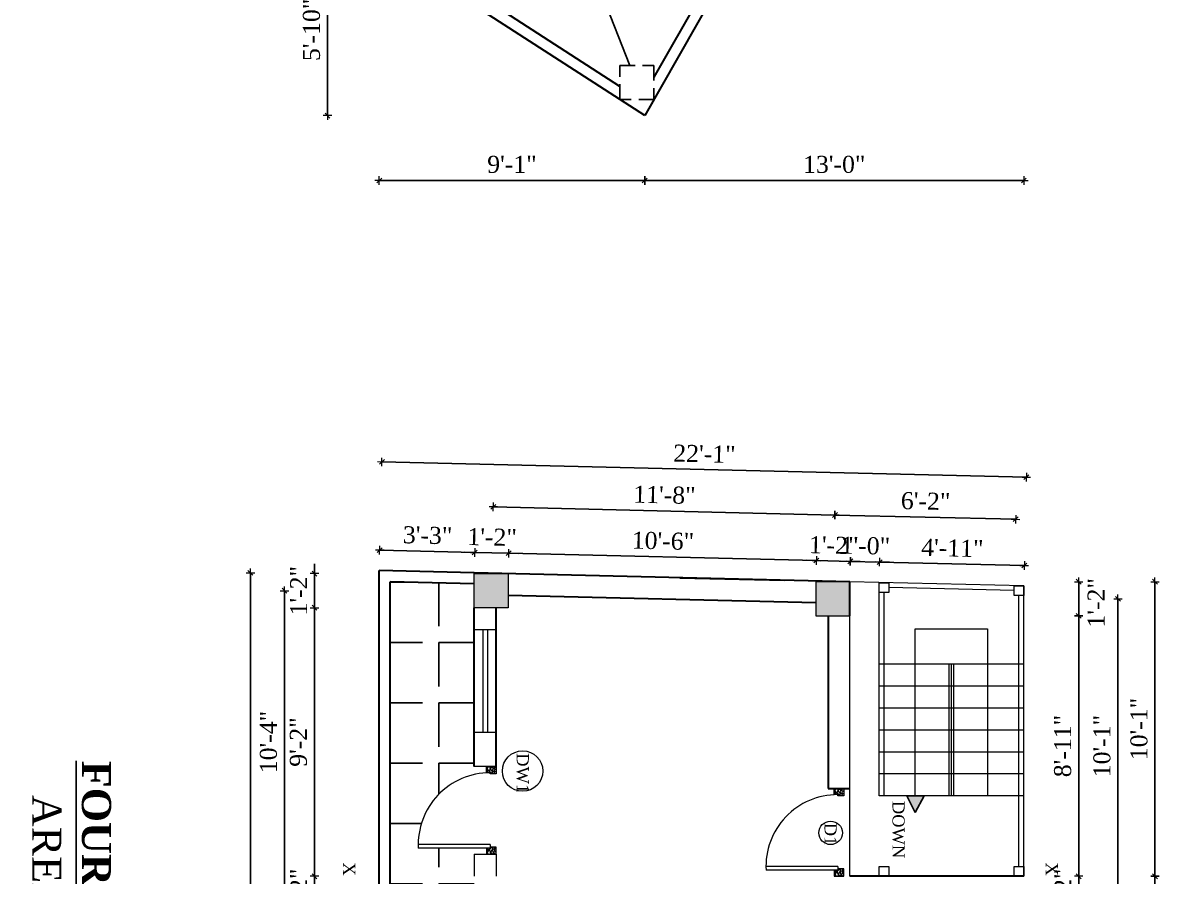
# Model space of a CAD drawing. Header units: inches. Extents: x 151827 to 346502, y -56182 to -23217.
# Drawn here: x 166375.6 to 166842.4, y -25258.2 to -24907.8 of the extents above; entities that cross this region are included whole.
import ezdxf

# ---------------------------------------------------------------- set-up
doc = ezdxf.new("R2010")
doc.units = ezdxf.units.IN
doc.header["$LTSCALE"] = 5
doc.header["$MEASUREMENT"] = 0
doc.linetypes.add('HIDDEN', pattern=[0.375, 0.25, -0.125])
for name, color, linetype, lineweight in [('A-WALL', 7, 'Continuous', 9), ('Dimension', 7, 'Continuous', 18), ('DOOR', 62, 'Continuous', 0), ('Dw', 2, 'Continuous', 18)]:
    doc.layers.add(name, color=color, linetype=linetype, lineweight=lineweight)
doc.layers.add('dim line', color=7, linetype='Continuous', lineweight=15, true_color=0xfab2b2)
doc.layers.add('TEXT', color=6, linetype='Continuous')
doc.layers.add('WALL', color=7, linetype='Continuous')
doc.styles.add('ordinary', font='times.ttf')
doc.dimstyles.new('Copy of 96', dxfattribs={"dimtxt": 7, "dimasz": 4, "dimexe": 0.5, "dimexo": 0.5, "dimgap": 3, "dimtad": 1, "dimdec": 1, "dimzin": 11, "dimdsep": 46, "dimlunit": 4, "dimtxsty": 'ordinary', "dimblk": 'OBLIQUE', "dimcen": 0.09, "dimse1": 1, "dimse2": 1, "dimclrt": 6, "dimazin": 0, "dimtfac": 1, "dimtdec": 1, "dimtix": 1, "dimtmove": 2, "dimatfit": 3, "dimldrblk": 'leader', "dimfxl": 0.5, "dimfxlon": 1, "dimtolj": 1, "dimtzin": 0, "dimarcsym": 0})

# ---------------------------------------------------------------- blocks, each defined once
blk = doc.blocks.new('oblique')
at = {"color": 0, "lineweight": -2}
blk.add_line((0.25, 0.25), (-0.25, -0.25), dxfattribs=at)
at = {"layer": 'dim line', "lineweight": 9}
for p, q in [((-0.4375, 0), (0.4375, 0)), ((0, 0.4375), (0, -0.4375))]:
    blk.add_line(p, q, dxfattribs=at)
blk = doc.blocks.new('*D2675')
at = {"layer": 'A-WALL', "color": 0, "lineweight": -2, "ltscale": 50, "transparency": 16777216}
for p, q in [((166561.25, -25125.26), (166557.25, -25125.17)), ((166561.25, -25125.26), (166575.25, -25125.6)), ((166575.25, -25125.6), (166579.25, -25125.69))]:
    blk.add_line(p, q, dxfattribs=at)
at = {"layer": 'Defpoints', "color": 0, "ltscale": 50, "transparency": 16777216}
for p in [(166575.25, -25125.6), (166561.05, -25133.63), (166575.05, -25133.96)]:
    blk.add_point(p, dxfattribs=at)
at = {"layer": 'A-WALL', "color": 0, "lineweight": -2, "ltscale": 50, "transparency": 16777216, "xscale": 4, "yscale": 4, "zscale": 4}
for p, rotation in [((166561.25, -25125.26), 358.6423816930647), ((166575.25, -25125.6), 178.6423816930647)]:
    blk.add_blockref('oblique', p, dxfattribs=dict(at, rotation=rotation))
at = {"layer": 'A-WALL', "color": 6, "ltscale": 50, "transparency": 16777216, "insert": (166568.4, -25118.93), "char_height": 7, "attachment_point": 5, "rotation": 358.6424, "style": 'ordinary'}
blk.add_mtext('\\A1;1\'-2"', dxfattribs=at)
blk = doc.blocks.new('_OBLIQUE')
at = {"color": 0, "linetype": 'ByBlock'}
blk.add_line((-0.5, -0.5), (0.5, 0.5), dxfattribs=at)
blk = doc.blocks.new('leader')
at = {"layer": 'Dimension'}
for p, q in [((0, -4.33), (0, 4.33)), ((-4.42, 0), (4.42, 0))]:
    blk.add_line(p, q, dxfattribs=at)
blk = doc.blocks.new('*D2676')
at = {"layer": 'A-WALL', "color": 0, "lineweight": -2, "ltscale": 5, "transparency": 16777216}
blk.add_line((166575.25, -25125.6), (166701.54, -25128.59), dxfattribs=at)
at = {"layer": 'Defpoints', "color": 0, "ltscale": 5, "transparency": 16777216}
for p in [(166701.54, -25128.59), (166575.05, -25133.96), (166701.33, -25137.29)]:
    blk.add_point(p, dxfattribs=at)
at = {"layer": 'A-WALL', "color": 0, "lineweight": -2, "ltscale": 5, "transparency": 16777216, "xscale": 4, "yscale": 4, "zscale": 4}
for p, rotation in [((166575.25, -25125.6), 178.6423816933723), ((166701.54, -25128.59), 358.6423816933723)]:
    blk.add_blockref('oblique', p, dxfattribs=dict(at, rotation=rotation))
at = {"layer": 'A-WALL', "color": 6, "ltscale": 5, "transparency": 16777216, "insert": (166638.55, -25120.53), "char_height": 7, "attachment_point": 5, "rotation": 358.6424, "style": 'ordinary'}
blk.add_mtext('\\A1;10\'-6"', dxfattribs=at)
blk = doc.blocks.new('*D2677')
at = {"layer": 'A-WALL', "color": 0, "lineweight": -2, "ltscale": 5, "transparency": 16777216}
for p, q in [((166701.54, -25128.59), (166697.54, -25128.49)), ((166701.54, -25128.59), (166715.53, -25128.92)), ((166715.53, -25128.92), (166719.53, -25129.01))]:
    blk.add_line(p, q, dxfattribs=at)
at = {"layer": 'Defpoints', "color": 0, "ltscale": 5, "transparency": 16777216}
for p in [(166715.53, -25128.92), (166701.33, -25137.29), (166715.33, -25137.29)]:
    blk.add_point(p, dxfattribs=at)
at = {"layer": 'A-WALL', "color": 0, "lineweight": -2, "ltscale": 5, "transparency": 16777216, "xscale": 4, "yscale": 4, "zscale": 4}
for p, rotation in [((166701.54, -25128.59), 358.6423816933723), ((166715.53, -25128.92), 178.6423816933723)]:
    blk.add_blockref('oblique', p, dxfattribs=dict(at, rotation=rotation))
at = {"layer": 'A-WALL', "color": 6, "ltscale": 5, "transparency": 16777216, "insert": (166708.69, -25122.26), "char_height": 7, "attachment_point": 5, "rotation": 358.6424, "style": 'ordinary'}
blk.add_mtext('\\A1;1\'-2"', dxfattribs=at)
blk = doc.blocks.new('*D2552')
at = {"layer": 'A-WALL', "color": 0, "lineweight": -2, "ltscale": 5, "transparency": 16777216}
blk.add_line((166568.87, -25106.56), (166709.15, -25109.89), dxfattribs=at)
at = {"layer": 'Defpoints', "color": 0, "ltscale": 5, "transparency": 16777216}
for p in [(166709.15, -25109.89), (166568.05, -25140.96), (166708.33, -25144.29)]:
    blk.add_point(p, dxfattribs=at)
at = {"layer": 'A-WALL', "color": 0, "lineweight": -2, "ltscale": 5, "transparency": 16777216, "xscale": 4, "yscale": 4, "zscale": 4}
for p, rotation in [((166568.87, -25106.56), 178.6423816929977), ((166709.15, -25109.89), 358.6423816929977)]:
    blk.add_blockref('oblique', p, dxfattribs=dict(at, rotation=rotation))
at = {"layer": 'A-WALL', "color": 6, "ltscale": 5, "transparency": 16777216, "insert": (166639.16, -25101.66), "char_height": 7, "attachment_point": 5, "rotation": 358.6424, "style": 'ordinary'}
blk.add_mtext('\\A1;11\'-8"', dxfattribs=at)
blk = doc.blocks.new('*D2553')
at = {"layer": 'A-WALL', "color": 0, "lineweight": -2, "ltscale": 5, "transparency": 16777216}
for p, q in [((166715.53, -25128.92), (166711.53, -25128.82)), ((166715.53, -25128.92), (166727.53, -25129.2)), ((166727.53, -25129.2), (166731.53, -25129.3))]:
    blk.add_line(p, q, dxfattribs=at)
at = {"layer": 'Defpoints', "color": 0, "ltscale": 5, "transparency": 16777216}
for p in [(166727.53, -25129.2), (166715.33, -25137.29), (166727.33, -25137.57)]:
    blk.add_point(p, dxfattribs=at)
at = {"layer": 'A-WALL', "color": 0, "lineweight": -2, "ltscale": 5, "transparency": 16777216, "xscale": 4, "yscale": 4, "zscale": 4}
for p, rotation in [((166715.53, -25128.92), 358.6423816933723), ((166727.53, -25129.2), 178.6423816933723)]:
    blk.add_blockref('oblique', p, dxfattribs=dict(at, rotation=rotation))
at = {"layer": 'A-WALL', "color": 6, "ltscale": 5, "transparency": 16777216, "insert": (166721.69, -25122.5), "char_height": 7, "attachment_point": 5, "rotation": 358.6424, "style": 'ordinary'}
blk.add_mtext('\\A1;1\'-0"', dxfattribs=at)
blk = doc.blocks.new('*D2678')
at = {"layer": 'A-WALL', "color": 0, "lineweight": -2, "ltscale": 5, "transparency": 16777216}
blk.add_line((166561.25, -25125.26), (166522.25, -25124.34), dxfattribs=at)
at = {"layer": 'Defpoints', "color": 0, "ltscale": 5, "transparency": 16777216}
for p in [(166522.25, -25124.34), (166522.05, -25132.71), (166561.05, -25133.63)]:
    blk.add_point(p, dxfattribs=at)
at = {"layer": 'A-WALL', "color": 0, "lineweight": -2, "ltscale": 5, "transparency": 16777216, "xscale": 4, "yscale": 4, "zscale": 4}
for p, rotation in [((166522.25, -25124.34), 178.6423816933723), ((166561.25, -25125.26), 358.6423816933723)]:
    blk.add_blockref('oblique', p, dxfattribs=dict(at, rotation=rotation))
at = {"layer": 'A-WALL', "color": 6, "ltscale": 5, "transparency": 16777216, "insert": (166541.9, -25118.24), "char_height": 7, "attachment_point": 5, "rotation": 358.6424, "style": 'ordinary'}
blk.add_mtext('\\A1;3\'-3"', dxfattribs=at)
blk = doc.blocks.new('*D2554')
at = {"layer": 'A-WALL', "color": 0, "lineweight": -2, "ltscale": 5, "transparency": 16777216}
blk.add_line((166709.15, -25109.89), (166783.35, -25111.64), dxfattribs=at)
at = {"layer": 'Defpoints', "color": 0, "ltscale": 5, "transparency": 16777216}
for p in [(166783.35, -25111.64), (166708.33, -25144.29), (166779.72, -25265.17)]:
    blk.add_point(p, dxfattribs=at)
at = {"layer": 'A-WALL', "color": 0, "lineweight": -2, "ltscale": 5, "transparency": 16777216, "xscale": 4, "yscale": 4, "zscale": 4}
for p, rotation in [((166709.15, -25109.89), 178.6423816933723), ((166783.35, -25111.64), 358.6423816933723)]:
    blk.add_blockref('oblique', p, dxfattribs=dict(at, rotation=rotation))
at = {"layer": 'A-WALL', "color": 6, "ltscale": 5, "transparency": 16777216, "insert": (166746.41, -25104.21), "char_height": 7, "attachment_point": 5, "rotation": 358.6424, "style": 'ordinary'}
blk.add_mtext('\\A1;6\'-2"', dxfattribs=at)
blk = doc.blocks.new('*D2555')
at = {"layer": 'A-WALL', "color": 0, "lineweight": -2, "ltscale": 5, "transparency": 16777216}
blk.add_line((166523.11, -25088.11), (166787.77, -25094.38), dxfattribs=at)
at = {"layer": 'Defpoints', "color": 0, "ltscale": 5, "transparency": 16777216}
for p in [(166787.77, -25094.38), (166522.05, -25132.71), (166786.72, -25138.98)]:
    blk.add_point(p, dxfattribs=at)
at = {"layer": 'A-WALL', "color": 0, "lineweight": -2, "ltscale": 5, "transparency": 16777216, "xscale": 4, "yscale": 4, "zscale": 4}
for p, rotation in [((166523.11, -25088.11), 178.6423816933723), ((166787.77, -25094.38), 358.6423816933723)]:
    blk.add_blockref('oblique', p, dxfattribs=dict(at, rotation=rotation))
at = {"layer": 'A-WALL', "color": 6, "ltscale": 5, "transparency": 16777216, "insert": (166655.59, -25084.75), "char_height": 7, "attachment_point": 5, "rotation": 358.6424, "style": 'ordinary'}
blk.add_mtext('\\A1;22\'-1"', dxfattribs=at)
blk = doc.blocks.new('A$C27B36B59')
at = {"layer": 'DOOR'}
for p, q in [((0, 4), (0, 0)), ((2.5, 4), (0, 4)), ((0, 0), (3, 0)), ((2.5, 2.5), (2.5, 4)), ((3, 2.5), (2.5, 2.5)), ((3, 0), (3, 2.5))]:
    blk.add_line(p, q, dxfattribs=at)
for centre, radius, start, end in [((-1.4, -0.54), 4.75, 22.1411, 72.838), ((1.34, 2.09), 1.64, 45.138, 144.8948), ((2.21, 0.3), 2.49, 83.3149, 152.658), ((0.13, 0.37), 2.05, 349.4875, 93.6805), ((1.96, -0.47), 2.01, 58.7447, 166.495), ((-0.06, 0.32), 1.13, 343.542, 86.947), ((2.08, -0.4), 1.17, 38.2816, 160.1519)]:
    blk.add_arc(centre, radius, start, end, dxfattribs=at)
blk = doc.blocks.new('D2')
at = {"layer": 'DOOR'}
for p, q in [((74473.95, 24047.59), (74473.95, 24018.09)), ((74473.95, 24047.59), (74475.45, 24047.59)), ((74475.45, 24047.59), (74475.45, 24018.13))]:
    blk.add_line(p, q, dxfattribs=at)
blk.add_arc((74473.95, 24047.59), 29.5, 180, 272.9146, dxfattribs=at)
at = {"layer": 'DOOR', "xscale": -1, "rotation": 180}
blk.add_blockref('A$C27B36B59', (74441.95, 24050.09), dxfattribs=at)
at = {"layer": 'DOOR', "rotation": 180}
blk.add_blockref('A$C27B36B59', (74477.95, 24050.09), dxfattribs=at)
blk = doc.blocks.new('*D2680')
at = {"layer": 'A-WALL', "color": 0, "lineweight": -2, "ltscale": 5, "transparency": 16777216}
blk.add_line((166727.53, -25129.2), (166786.91, -25130.61), dxfattribs=at)
at = {"layer": 'Defpoints', "color": 0, "ltscale": 5, "transparency": 16777216}
for p in [(166786.91, -25130.61), (166727.33, -25137.57, -72.71), (166786.72, -25138.98, -72.71)]:
    blk.add_point(p, dxfattribs=at)
at = {"layer": 'A-WALL', "color": 0, "lineweight": -2, "ltscale": 5, "transparency": 16777216, "xscale": 4, "yscale": 4, "zscale": 4}
for p, rotation in [((166727.53, -25129.2), 178.6423816933723), ((166786.91, -25130.61), 358.6423816933723)]:
    blk.add_blockref('oblique', p, dxfattribs=dict(at, rotation=rotation))
at = {"layer": 'A-WALL', "color": 6, "ltscale": 5, "transparency": 16777216, "insert": (166757.38, -25123.41), "char_height": 7, "attachment_point": 5, "rotation": 358.6424, "style": 'ordinary'}
blk.add_mtext('\\A1;4\'-11"', dxfattribs=at)
blk = doc.blocks.new('*D2556')
at = {"layer": 'A-WALL', "color": 0, "lineweight": -2, "ltscale": 50, "transparency": 16777216}
for p, q in [((166495.44, -25133.96), (166495.44, -25129.96)), ((166495.44, -25133.96), (166495.44, -25147.96)), ((166495.44, -25147.96), (166495.44, -25151.96))]:
    blk.add_line(p, q, dxfattribs=at)
at = {"layer": 'Defpoints', "color": 0, "ltscale": 50, "transparency": 16777216}
for p in [(166561.05, -25133.96), (166495.44, -25147.96), (166561.05, -25147.96)]:
    blk.add_point(p, dxfattribs=at)
at = {"layer": 'A-WALL', "color": 0, "lineweight": -2, "ltscale": 50, "transparency": 16777216, "xscale": 4, "yscale": 4, "zscale": 4}
for p, rotation in [((166495.44, -25133.96), 270), ((166495.44, -25147.96), 90)]:
    blk.add_blockref('oblique', p, dxfattribs=dict(at, rotation=rotation))
at = {"layer": 'A-WALL', "color": 6, "ltscale": 50, "transparency": 16777216, "insert": (166488.94, -25140.96), "char_height": 7, "attachment_point": 5, "rotation": 90, "style": 'ordinary'}
blk.add_mtext('\\A1;1\'-2"', dxfattribs=at)
blk = doc.blocks.new('*D2557')
at = {"layer": 'A-WALL', "color": 0, "lineweight": -2, "ltscale": 5, "transparency": 16777216}
blk.add_line((166495.44, -25147.96), (166495.44, -25258.17), dxfattribs=at)
at = {"layer": 'Defpoints', "color": 0, "ltscale": 5, "transparency": 16777216}
for p in [(166561.05, -25147.96), (166495.44, -25258.17), (166561.05, -25258.17)]:
    blk.add_point(p, dxfattribs=at)
at = {"layer": 'A-WALL', "color": 0, "lineweight": -2, "ltscale": 5, "transparency": 16777216, "xscale": 4, "yscale": 4, "zscale": 4}
for p, rotation in [((166495.44, -25147.96), 90), ((166495.44, -25258.17), 270)]:
    blk.add_blockref('oblique', p, dxfattribs=dict(at, rotation=rotation))
at = {"layer": 'A-WALL', "color": 6, "ltscale": 5, "transparency": 16777216, "insert": (166488.87, -25203.07), "char_height": 7, "attachment_point": 5, "rotation": 90, "style": 'ordinary'}
blk.add_mtext('\\A1;9\'-2"', dxfattribs=at)
blk = doc.blocks.new('*D2558')
at = {"layer": 'A-WALL', "color": 0, "lineweight": -2, "ltscale": 5, "transparency": 16777216}
for p, q in [((166495.44, -25258.17), (166495.44, -25254.17)), ((166495.44, -25258.17), (166495.44, -25272.17)), ((166495.44, -25272.17), (166495.44, -25276.17))]:
    blk.add_line(p, q, dxfattribs=at)
at = {"layer": 'Defpoints', "color": 0, "ltscale": 5, "transparency": 16777216}
for p in [(166561.05, -25258.17), (166495.44, -25272.17), (166561.05, -25272.17)]:
    blk.add_point(p, dxfattribs=at)
at = {"layer": 'A-WALL', "color": 0, "lineweight": -2, "ltscale": 5, "transparency": 16777216, "xscale": 4, "yscale": 4, "zscale": 4}
for p, rotation in [((166495.44, -25258.17), 270), ((166495.44, -25272.17), 90)]:
    blk.add_blockref('oblique', p, dxfattribs=dict(at, rotation=rotation))
at = {"layer": 'A-WALL', "color": 6, "ltscale": 5, "transparency": 16777216, "insert": (166488.94, -25265.17), "char_height": 7, "attachment_point": 5, "rotation": 90, "style": 'ordinary'}
blk.add_mtext('\\A1;1\'-2"', dxfattribs=at)
blk = doc.blocks.new('*D2566')
at = {"layer": 'A-WALL', "color": 0, "lineweight": -2, "ltscale": 5, "transparency": 16777216}
blk.add_line((166483.13, -25140.96), (166483.13, -25265.17), dxfattribs=at)
at = {"layer": 'Defpoints', "color": 0, "ltscale": 5, "transparency": 16777216}
for p in [(166568.05, -25140.96), (166483.13, -25265.17), (166568.05, -25265.17)]:
    blk.add_point(p, dxfattribs=at)
at = {"layer": 'A-WALL', "color": 0, "lineweight": -2, "ltscale": 5, "transparency": 16777216, "xscale": 4, "yscale": 4, "zscale": 4}
for p, rotation in [((166483.13, -25140.96), 90), ((166483.13, -25265.17), 270)]:
    blk.add_blockref('oblique', p, dxfattribs=dict(at, rotation=rotation))
at = {"layer": 'A-WALL', "color": 6, "ltscale": 5, "transparency": 16777216, "insert": (166476.57, -25203.07), "char_height": 7, "attachment_point": 5, "rotation": 90, "style": 'ordinary'}
blk.add_mtext('\\A1;10\'-4"', dxfattribs=at)
blk = doc.blocks.new('*D2570')
at = {"layer": 'A-WALL', "color": 0, "lineweight": -2, "ltscale": 5, "transparency": 16777216}
blk.add_line((166469.14, -25500.43), (166469.14, -25133.63), dxfattribs=at)
at = {"layer": 'Defpoints', "color": 0, "ltscale": 5, "transparency": 16777216}
for p in [(166469.14, -25133.63), (166561.05, -25133.63), (166561.05, -25500.43)]:
    blk.add_point(p, dxfattribs=at)
at = {"layer": 'A-WALL', "color": 0, "lineweight": -2, "ltscale": 5, "transparency": 16777216, "xscale": 4, "yscale": 4, "zscale": 4}
for p, rotation in [((166469.14, -25133.63), 90), ((166469.14, -25500.43), 270)]:
    blk.add_blockref('oblique', p, dxfattribs=dict(at, rotation=rotation))
at = {"layer": 'A-WALL', "color": 6, "ltscale": 5, "transparency": 16777216, "insert": (166462.57, -25317.03), "char_height": 7, "attachment_point": 5, "rotation": 90, "style": 'ordinary'}
blk.add_mtext('\\A1;30\'-7"', dxfattribs=at)
blk = doc.blocks.new('*D2682')
at = {"layer": 'A-WALL', "color": 0, "lineweight": -2, "ltscale": 5, "transparency": 16777216}
blk.add_line((166500.8, -24875.53), (166500.8, -24945.97), dxfattribs=at)
at = {"layer": 'Defpoints', "color": 0, "ltscale": 5, "transparency": 16777216}
for p in [(166522.05, -24875.53, -72.71), (166500.8, -24945.97), (166631.06, -24945.97, -72.71)]:
    blk.add_point(p, dxfattribs=at)
at = {"layer": 'A-WALL', "color": 0, "lineweight": -2, "ltscale": 5, "transparency": 16777216, "xscale": 4, "yscale": 4, "zscale": 4}
for p, rotation in [((166500.8, -24875.53), 90), ((166500.8, -24945.97), 270)]:
    blk.add_blockref('oblique', p, dxfattribs=dict(at, rotation=rotation))
at = {"layer": 'A-WALL', "color": 6, "ltscale": 5, "transparency": 16777216, "insert": (166494.24, -24910.75), "char_height": 7, "attachment_point": 5, "rotation": 90, "style": 'ordinary'}
blk.add_mtext('\\A1;5\'-10"', dxfattribs=at)
blk = doc.blocks.new('*D2574')
at = {"layer": 'A-WALL', "color": 0, "lineweight": -2, "ltscale": 50, "transparency": 16777216}
blk.add_line((166809.27, -25137.29), (166809.27, -25151.29), dxfattribs=at)
at = {"layer": 'Defpoints', "color": 0, "ltscale": 50, "transparency": 16777216}
for p in [(166715.33, -25137.29), (166715.33, -25151.29), (166809.27, -25151.29)]:
    blk.add_point(p, dxfattribs=at)
at = {"layer": 'A-WALL', "color": 0, "lineweight": -2, "ltscale": 50, "transparency": 16777216, "xscale": 4, "yscale": 4, "zscale": 4}
for p, rotation in [((166809.27, -25137.29), 90), ((166809.27, -25151.29), 270)]:
    blk.add_blockref('oblique', p, dxfattribs=dict(at, rotation=rotation))
at = {"layer": 'A-WALL', "color": 6, "ltscale": 50, "transparency": 16777216, "insert": (166816.41, -25145.93), "char_height": 7, "attachment_point": 5, "rotation": 90, "style": 'ordinary'}
blk.add_mtext('\\A1;1\'-2"', dxfattribs=at)
blk = doc.blocks.new('*D2575')
at = {"layer": 'A-WALL', "color": 0, "lineweight": -2, "ltscale": 5, "transparency": 16777216}
blk.add_line((166809.27, -25151.29), (166809.27, -25258.17), dxfattribs=at)
at = {"layer": 'Defpoints', "color": 0, "ltscale": 5, "transparency": 16777216}
for p in [(166715.33, -25151.29), (166786.72, -25258.17), (166809.27, -25258.17)]:
    blk.add_point(p, dxfattribs=at)
at = {"layer": 'A-WALL', "color": 0, "lineweight": -2, "ltscale": 5, "transparency": 16777216, "xscale": 4, "yscale": 4, "zscale": 4}
for p, rotation in [((166809.27, -25151.29), 90), ((166809.27, -25258.17), 270)]:
    blk.add_blockref('oblique', p, dxfattribs=dict(at, rotation=rotation))
at = {"layer": 'A-WALL', "color": 6, "ltscale": 5, "transparency": 16777216, "insert": (166802.71, -25204.73), "char_height": 7, "attachment_point": 5, "rotation": 90, "style": 'ordinary'}
blk.add_mtext('\\A1;8\'-11"', dxfattribs=at)
blk = doc.blocks.new('*D2576')
at = {"layer": 'A-WALL', "color": 0, "lineweight": -2, "ltscale": 5, "transparency": 16777216}
for p, q in [((166809.27, -25258.17), (166809.27, -25254.17)), ((166809.27, -25258.17), (166809.27, -25272.17)), ((166809.27, -25272.17), (166809.27, -25276.17))]:
    blk.add_line(p, q, dxfattribs=at)
at = {"layer": 'Defpoints', "color": 0, "ltscale": 5, "transparency": 16777216}
for p in [(166786.72, -25258.17), (166786.72, -25272.17), (166809.27, -25272.17)]:
    blk.add_point(p, dxfattribs=at)
at = {"layer": 'A-WALL', "color": 0, "lineweight": -2, "ltscale": 5, "transparency": 16777216, "xscale": 4, "yscale": 4, "zscale": 4}
for p, rotation in [((166809.27, -25258.17), 270), ((166809.27, -25272.17), 90)]:
    blk.add_blockref('oblique', p, dxfattribs=dict(at, rotation=rotation))
at = {"layer": 'A-WALL', "color": 6, "ltscale": 5, "transparency": 16777216, "insert": (166802.77, -25265.17), "char_height": 7, "attachment_point": 5, "rotation": 90, "style": 'ordinary'}
blk.add_mtext('\\A1;1\'-2"', dxfattribs=at)
blk = doc.blocks.new('*D2582')
at = {"layer": 'A-WALL', "color": 0, "lineweight": -2, "ltscale": 5, "transparency": 16777216}
blk.add_line((166825.4, -25144.29), (166825.4, -25265.17), dxfattribs=at)
at = {"layer": 'Defpoints', "color": 0, "ltscale": 5, "transparency": 16777216}
for p in [(166708.33, -25144.29), (166708.33, -25265.17), (166825.4, -25265.17)]:
    blk.add_point(p, dxfattribs=at)
at = {"layer": 'A-WALL', "color": 0, "lineweight": -2, "ltscale": 5, "transparency": 16777216, "xscale": 4, "yscale": 4, "zscale": 4}
for p, rotation in [((166825.4, -25144.29), 90), ((166825.4, -25265.17), 270)]:
    blk.add_blockref('oblique', p, dxfattribs=dict(at, rotation=rotation))
at = {"layer": 'A-WALL', "color": 6, "ltscale": 5, "transparency": 16777216, "insert": (166818.84, -25204.73), "char_height": 7, "attachment_point": 5, "rotation": 90, "style": 'ordinary'}
blk.add_mtext('\\A1;10\'-1"', dxfattribs=at)
blk = doc.blocks.new('*D2585')
at = {"layer": 'A-WALL', "color": 0, "lineweight": -2, "ltscale": 5, "transparency": 16777216}
blk.add_line((166840.6, -25137.29), (166840.6, -25258.17), dxfattribs=at)
at = {"layer": 'Defpoints', "color": 0, "ltscale": 5, "transparency": 16777216}
for p in [(166715.33, -25137.29), (166786.72, -25258.17), (166840.6, -25258.17)]:
    blk.add_point(p, dxfattribs=at)
at = {"layer": 'A-WALL', "color": 0, "lineweight": -2, "ltscale": 5, "transparency": 16777216, "xscale": 4, "yscale": 4, "zscale": 4}
for p, rotation in [((166840.6, -25137.29), 90), ((166840.6, -25258.17), 270)]:
    blk.add_blockref('oblique', p, dxfattribs=dict(at, rotation=rotation))
at = {"layer": 'A-WALL', "color": 6, "ltscale": 5, "transparency": 16777216, "insert": (166834.04, -25197.73), "char_height": 7, "attachment_point": 5, "rotation": 90, "style": 'ordinary'}
blk.add_mtext('\\A1;10\'-1"', dxfattribs=at)
blk = doc.blocks.new('*D2586')
at = {"layer": 'A-WALL', "color": 0, "lineweight": -2, "ltscale": 5, "transparency": 16777216}
blk.add_line((166840.6, -25258.17), (166840.6, -25545.99), dxfattribs=at)
at = {"layer": 'Defpoints', "color": 0, "ltscale": 5, "transparency": 16777216}
for p in [(166786.72, -25258.17), (166631.06, -25545.99), (166840.6, -25545.99)]:
    blk.add_point(p, dxfattribs=at)
at = {"layer": 'A-WALL', "color": 0, "lineweight": -2, "ltscale": 5, "transparency": 16777216, "xscale": 4, "yscale": 4, "zscale": 4}
for p, rotation in [((166840.6, -25258.17), 90), ((166840.6, -25545.99), 270)]:
    blk.add_blockref('oblique', p, dxfattribs=dict(at, rotation=rotation))
at = {"layer": 'A-WALL', "color": 6, "ltscale": 5, "transparency": 16777216, "insert": (166834.04, -25402.08), "char_height": 7, "attachment_point": 5, "rotation": 90, "style": 'ordinary'}
blk.add_mtext('\\A1;24\'-0"', dxfattribs=at)
blk = doc.blocks.new('*D2588')
at = {"layer": 'A-WALL', "color": 0, "lineweight": -2, "ltscale": 5, "transparency": 16777216}
blk.add_line((166522.05, -24972.57), (166631.06, -24972.57), dxfattribs=at)
at = {"layer": 'Defpoints', "color": 0, "ltscale": 5, "transparency": 16777216}
for p in [(166522.05, -24875.53, -72.71), (166631.06, -24945.97, -72.71), (166631.06, -24972.57)]:
    blk.add_point(p, dxfattribs=at)
at = {"layer": 'A-WALL', "color": 0, "lineweight": -2, "ltscale": 5, "transparency": 16777216, "xscale": 4, "yscale": 4, "zscale": 4, "rotation": 180}
blk.add_blockref('oblique', (166522.05, -24972.57), dxfattribs=at)
at = {"layer": 'A-WALL', "color": 0, "lineweight": -2, "ltscale": 5, "transparency": 16777216, "xscale": 4, "yscale": 4, "zscale": 4}
blk.add_blockref('oblique', (166631.06, -24972.57), dxfattribs=at)
at = {"layer": 'A-WALL', "color": 6, "ltscale": 5, "transparency": 16777216, "insert": (166576.55, -24966), "char_height": 7, "attachment_point": 5, "style": 'ordinary'}
blk.add_mtext('\\A1;9\'-1"', dxfattribs=at)
blk = doc.blocks.new('*D2589')
at = {"layer": 'A-WALL', "color": 0, "lineweight": -2, "ltscale": 5, "transparency": 16777216}
blk.add_line((166631.06, -24972.57), (166786.72, -24972.57), dxfattribs=at)
at = {"layer": 'Defpoints', "color": 0, "ltscale": 5, "transparency": 16777216}
for p in [(166786.72, -24672.16, -72.71), (166631.06, -24945.97, -72.71), (166786.72, -24972.57)]:
    blk.add_point(p, dxfattribs=at)
at = {"layer": 'A-WALL', "color": 0, "lineweight": -2, "ltscale": 5, "transparency": 16777216, "xscale": 4, "yscale": 4, "zscale": 4, "rotation": 180}
blk.add_blockref('oblique', (166631.06, -24972.57), dxfattribs=at)
at = {"layer": 'A-WALL', "color": 0, "lineweight": -2, "ltscale": 5, "transparency": 16777216, "xscale": 4, "yscale": 4, "zscale": 4}
blk.add_blockref('oblique', (166786.72, -24972.57), dxfattribs=at)
at = {"layer": 'A-WALL', "color": 6, "ltscale": 5, "transparency": 16777216, "insert": (166708.89, -24966.01), "char_height": 7, "attachment_point": 5, "style": 'ordinary'}
blk.add_mtext('\\A1;13\'-0"', dxfattribs=at)

msp = doc.modelspace()

# ---------------------------------------------------------------- hatches: boundary and pattern name
at = {"ltscale": 5}
msp.add_hatch(color=256, dxfattribs=at).paths.add_polyline_path([(166738.75, -25225.17), (166745.76, -25225.17), (166742.18, -25232.06)])
at = {"layer": 'WALL', "linetype": 'ByBlock', "ltscale": 5, "true_color": 0xf8991e}
h = msp.add_hatch(color=30, dxfattribs=at)
h.dxf.hatch_style = 1
h.paths.add_polyline_path([(166575.05, -25133.96), (166561.05, -25133.96), (166561.05, -25147.96), (166575.05, -25147.96)])
h = msp.add_hatch(dxfattribs=at)
h.set_pattern_fill('ANGLE', color=30, scale=90, angle=-90)
h.set_pattern_definition([(270, (191222.222, 138014.502), (24.75, -5e-15), [18, -6.75]), (360, (191222.222, 138014.502), (6e-15, 24.75), [18, -6.75])])
h.paths.add_polyline_path([(166701.33, -25393.24), (166701.33, -25383.74), (166710.83, -25383.74), (166710.83, -25276.56), (166526.55, -25276.56), (166526.55, -25473.1), (166561.05, -25495.39), (166561.05, -25397.74), (166561.05, -25383.74), (166575.05, -25383.74), (166575.05, -25393.24)])
h.paths.add_polyline_path([(166566.05, -25215.71), (166566.05, -25213.17), (166561.05, -25213.17), (166561.05, -25147.96), (166561.05, -25138.13), (166526.55, -25137.31), (166526.55, -25276.56), (166710.83, -25276.56), (166710.83, -25272.17), (166701.33, -25272.17), (166575.05, -25272.17), (166561.05, -25272.17), (166561.05, -25258.17), (166561.05, -25249.17), (166566.05, -25249.17), (166566.05, -25246.67), (166538.09, -25246.67, -0.414214)])
h.paths.add_polyline_path([(166626.92, -25307.31), (166626.92, -25364.62), (166634.58, -25364.62), (166634.58, -25307.31)], flags=24)
h = msp.add_hatch(color=30, dxfattribs=at)
h.dxf.hatch_style = 1
h.paths.add_polyline_path([(166701.33, -25137.29), (166701.33, -25151.29), (166715.33, -25151.29), (166715.33, -25137.29)])

# ---------------------------------------------------------------- linework, layer by layer
at = {"ltscale": 5}
for p, q in [((166742.18, -25232.06, -72.71), (166738.75, -25225.17, -72.71)), ((166738.75, -25225.17, -72.71), (166745.76, -25225.17, -72.71)), ((166745.76, -25225.17, -72.71), (166742.18, -25232.06, -72.71))]:
    msp.add_line(p, q, dxfattribs=at)
at = {"layer": 'A-WALL', "lineweight": 30}
for p, q in [((166715.33, -24797.72, -72.71), (166631.06, -24945.97, -72.71)), ((166710.16, -24797.72, -72.71), (166634.83, -24930.23, -72.71)), ((166631.06, -24945.97, -72.71), (166561.05, -24900.73, -72.71)), ((166620.83, -24934, -72.71), (166569.34, -24900.73, -72.71)), ((166522.05, -25475.55, -72.71), (166522.05, -25132.71, -72.71)), ((166561.05, -25133.63, -72.71), (166522.05, -25132.71, -72.71)), ((166715.33, -25137.29, -72.71), (166561.05, -25133.63, -72.71)), ((166645.41, -25135.63, -72.71), (166688.4, -25136.65, -72.71)), ((166526.55, -25473.1, -72.71), (166526.55, -25137.31, -72.71)), ((166561.05, -25138.13, -72.71), (166526.55, -25137.31, -72.71)), ((166715.33, -25151.29, -72.71), (166715.33, -25137.29, -72.71)), ((166715.33, -25151.29, -72.71), (166715.33, -25137.29, -72.71)), ((166701.33, -25145.96, -72.71), (166575.05, -25142.96, -72.71)), ((166561.05, -25213.17, -72.71), (166561.05, -25147.96, -72.71)), ((166570.05, -25213.17, -72.71), (166570.05, -25147.96, -72.71)), ((166706.33, -25151.29, -72.71), (166706.33, -25222.17, -72.71)), ((166706.33, -25222.17, -72.71), (166715.33, -25222.17, -72.71)), ((166786.72, -25258.17, -72.71), (166715.33, -25258.17, -72.71))]:
    msp.add_line(p, q, dxfattribs=at)
at = {"layer": 'A-WALL', "ltscale": 5}
for p, q in [((166561.05, -25133.96, -72.71), (166561.05, -25133.63, -72.71)), ((166786.72, -25138.98, -72.71), (166715.33, -25137.29, -72.71)), ((166715.33, -25258.17, -72.71), (166715.33, -25137.29, -72.71)), ((166727.33, -25225.17, -72.71), (166727.33, -25137.57, -72.71)), ((166729.33, -25225.17, -72.71), (166729.33, -25141.67, -72.71)), ((166782.72, -25140.88, -72.71), (166731.33, -25139.67, -72.71)), ((166786.72, -25258.17, -72.71), (166786.72, -25138.98, -72.71)), ((166784.72, -25254.17, -72.71), (166784.72, -25142.98, -72.71)), ((166570.05, -25156.96, -72.71), (166561.05, -25156.96, -72.71)), ((166742.18, -25225.17, -72.71), (166742.18, -25156.56, -72.71)), ((166742.18, -25156.56, -72.71), (166771.87, -25156.56, -72.71)), ((166771.87, -25156.56, -72.71), (166771.87, -25225.17, -72.71)), ((166786.72, -25171.17, -72.71), (166727.33, -25171.17, -72.71)), ((166756.02, -25225.17, -72.71), (166756.02, -25171.17, -72.71)), ((166757.02, -25225.17, -72.71), (166757.02, -25171.17, -72.71)), ((166758.02, -25225.17, -72.71), (166758.02, -25171.17, -72.71)), ((166786.72, -25180.17, -72.71), (166727.33, -25180.17, -72.71)), ((166786.72, -25189.17, -72.71), (166727.33, -25189.17, -72.71)), ((166570.05, -25199.17, -72.71), (166561.05, -25199.17, -72.71)), ((166786.72, -25198.17, -72.71), (166727.33, -25198.17, -72.71)), ((166786.72, -25207.17, -72.71), (166727.33, -25207.17, -72.71)), ((166570.05, -25213.17, -72.71), (166561.05, -25213.17, -72.71)), ((166786.72, -25216.17, -72.71), (166727.33, -25216.17, -72.71)), ((166757.02, -25225.17, -72.71), (166727.33, -25225.17, -72.71)), ((166786.72, -25225.17, -72.71), (166757.02, -25225.17, -72.71)), ((166561.05, -25249.17, -72.71), (166561.05, -25258.17, -72.71)), ((166561.05, -25249.17, -72.71), (166570.05, -25249.17, -72.71)), ((166570.05, -25249.17, -72.71), (166570.05, -25258.17, -72.71)), ((166727.33, -25258.17, -72.71), (166727.33, -25254.17, -72.71))]:
    msp.add_line(p, q, dxfattribs=at)
at = {"layer": 'A-WALL', "ltscale": 5, "elevation": -72.71}
for points in [[(166575.05, -25133.96), (166575.05, -25147.96), (166561.05, -25147.96), (166561.05, -25133.96)], [(166701.33, -25137.29), (166701.33, -25151.29), (166715.33, -25151.29), (166715.33, -25137.29)], [(166731.33, -25137.67), (166731.33, -25141.67), (166727.33, -25141.67), (166727.33, -25137.67)], [(166786.72, -25138.98), (166786.72, -25142.98), (166782.72, -25142.98), (166782.72, -25138.98)], [(166731.33, -25254.17), (166731.33, -25258.17), (166727.33, -25258.17), (166727.33, -25254.17)], [(166786.72, -25254.17), (166786.72, -25258.17), (166782.72, -25258.17), (166782.72, -25254.17)]]:
    msp.add_lwpolyline(points, close=True, dxfattribs=at)
at = {"layer": 'A-WALL', "ltscale": 5}
for centre, radius in [((166580.92, -25214.99, -72.71), 8.32), ((166707.39, -25240.35, -72.71), 4.82)]:
    msp.add_circle(centre, radius, dxfattribs=at)
at = {"layer": 'Dw', "color": 3}
for p, q in [((166564.55, -25156.96, -72.71), (166564.55, -25199.17, -72.71)), ((166566.55, -25156.96, -72.71), (166566.55, -25199.17, -72.71))]:
    msp.add_line(p, q, dxfattribs=at)
at = {"layer": 'WALL', "color": 30, "linetype": 'ByBlock', "ltscale": 5, "true_color": 0xf8991e}
msp.add_line((166575.05, -24797.72, -72.71), (166624.88, -24925.34, -72.71), dxfattribs=at)
at = {"layer": 'WALL', "color": 2, "linetype": 'HIDDEN', "ltscale": 5, "elevation": -72.71}
msp.add_lwpolyline([(166634.83, -24925.34), (166634.83, -24939.34), (166620.83, -24939.34), (166620.83, -24925.34)], close=True, dxfattribs=at)

# ---------------------------------------------------------------- block references
at = {"layer": 'WALL', "color": 2, "linetype": 'ByBlock', "rotation": 270}
for p in [(142519.96, 49228.78, -72.71), (142662.74, 49219.78, -72.71)]:
    msp.add_blockref('D2', p, dxfattribs=at)

# ---------------------------------------------------------------- texts
at = {"layer": 'TEXT', "style": 'ordinary'}
for s, p in [('DW1', (166578.48, -25207.68, -72.71)), ('DOWN', (166732.81, -25227.26, -72.71)), ('D1', (166704.89, -25236.23, -72.71)), ('X', (166507.17, -25252.5, -72.71)), ('X', (166795.74, -25252.5, -72.71))]:
    msp.add_text(s, height=5, rotation=270, dxfattribs=at).set_placement(p)
at = {"layer": 'TEXT', "char_height": 12, "width": 219.8151, "attachment_point": 8, "rotation": 270, "style": 'ordinary'}
for s, insert in [('{\\fTimes New Roman|b1|i0|c0|p18;\\LFOURTH FLOOR PLAN}', (166399.77, -25310.95, -72.71)), ('AREA = 146.48 sq. ft.', (166375.64, -25306.64, -72.71))]:
    msp.add_mtext(s, dxfattribs=dict(at, insert=insert))

# ---------------------------------------------------------------- dimensions: what is measured, and where the dimension line sits
at = {"layer": 'A-WALL', "ltscale": 5}
for base, p1, p2, picture, middle in [((166786.72, -24972.57), (166631.06, -24945.97, -72.71), (166786.72, -24672.16, -72.71), '*D2589', (166708.89, -24966.01)), ((166631.06, -24972.57), (166522.05, -24875.53, -72.71), (166631.06, -24945.97, -72.71), '*D2588', (166576.55, -24966))]:
    dim = msp.add_linear_dim(base=base, p1=p1, p2=p2, dimstyle='Copy of 96', override={"dimdec": 0, "dimblk": 'oblique', "dimtdec": 0, "dimarcsym": 1}, dxfattribs=at)
    dim.commit()
    dim.dimension.update_dxf_attribs({"geometry": picture, "text_midpoint": middle})
for base, p1, p2, angle, picture, middle in [((166500.8, -24945.97), (166522.05, -24875.53, -72.71), (166631.06, -24945.97, -72.71), 270, '*D2682', (166494.24, -24910.75)), ((166787.77, -25094.38, -72.71), (166522.05, -25132.71, -72.71), (166786.72, -25138.98, -72.71), 178.6424, '*D2555', (166655.59, -25084.75, -72.71)), ((166783.35, -25111.64, -72.71), (166708.33, -25144.29, -72.71), (166779.72, -25265.17, -72.71), 178.6424, '*D2554', (166746.41, -25104.21, -72.71)), ((166522.25, -25124.34, -72.71), (166561.05, -25133.63, -72.71), (166522.05, -25132.71, -72.71), 178.6424, '*D2678', (166541.9, -25118.24, -72.71)), ((166701.54, -25128.59, -72.71), (166575.05, -25133.96, -72.71), (166701.33, -25137.29, -72.71), 178.6424, '*D2676', (166638.55, -25120.53, -72.71)), ((166715.53, -25128.92, -72.71), (166701.33, -25137.29, -72.71), (166715.33, -25137.29, -72.71), 178.6424, '*D2677', (166708.69, -25122.26, -72.71)), ((166727.53, -25129.2, -72.71), (166715.33, -25137.29, -72.71), (166727.33, -25137.57, -72.71), 178.6424, '*D2553', (166721.69, -25122.5, -72.71)), ((166786.91, -25130.61), (166727.33, -25137.57, -72.71), (166786.72, -25138.98, -72.71), 178.6424, '*D2680', (166757.38, -25123.41)), ((166469.14, -25133.63, -72.71), (166561.05, -25500.43, -72.71), (166561.05, -25133.63, -72.71), 270, '*D2570', (166462.57, -25317.03, -72.71)), ((166840.6, -25258.17, -72.71), (166715.33, -25137.29, -72.71), (166786.72, -25258.17, -72.71), 270, '*D2585', (166834.04, -25197.73, -72.71)), ((166483.13, -25265.17, -72.71), (166568.05, -25140.96, -72.71), (166568.05, -25265.17, -72.71), 270, '*D2566', (166476.57, -25203.07, -72.71)), ((166495.44, -25258.17, -72.71), (166561.05, -25147.96, -72.71), (166561.05, -25258.17, -72.71), 270, '*D2557', (166488.87, -25203.07, -72.71)), ((166825.4, -25265.17, -72.71), (166708.33, -25144.29, -72.71), (166708.33, -25265.17, -72.71), 270, '*D2582', (166818.84, -25204.73, -72.71)), ((166809.27, -25258.17, -72.71), (166715.33, -25151.29, -72.71), (166786.72, -25258.17, -72.71), 270, '*D2575', (166802.71, -25204.73, -72.71)), ((166495.44, -25272.17, -72.71), (166561.05, -25258.17, -72.71), (166561.05, -25272.17, -72.71), 270, '*D2558', (166488.94, -25265.17, -72.71)), ((166840.6, -25545.99, -72.71), (166786.72, -25258.17, -72.71), (166631.06, -25545.99, -72.71), 270, '*D2586', (166834.04, -25402.08, -72.71)), ((166809.27, -25272.17, -72.71), (166786.72, -25258.17, -72.71), (166786.72, -25272.17, -72.71), 270, '*D2576', (166802.77, -25265.17, -72.71))]:
    dim = msp.add_linear_dim(base=base, p1=p1, p2=p2, angle=angle, dimstyle='Copy of 96', override={"dimdec": 0, "dimblk": 'oblique', "dimtdec": 0, "dimarcsym": 1}, dxfattribs=at)
    dim.commit()
    dim.dimension.update_dxf_attribs({"geometry": picture, "text_midpoint": middle})
dim = msp.add_aligned_dim(p1=(166568.05, -25140.96, -72.71), p2=(166708.33, -25144.29, -72.71), distance=34.41, dimstyle='Copy of 96', override={"dimdec": 0, "dimblk": 'oblique', "dimtdec": 0, "dimarcsym": 1}, dxfattribs=at)
dim.commit()
dim.dimension.update_dxf_attribs({"geometry": '*D2552', "text_midpoint": (166639.16, -25101.66, -72.71)})
at = {"layer": 'A-WALL', "ltscale": 50}
dim = msp.add_aligned_dim(p1=(166561.05, -25133.63, -72.71), p2=(166575.05, -25133.96, -72.71), distance=8.37, dimstyle='Copy of 96', override={"dimdec": 0, "dimblk": 'oblique', "dimtdec": 0, "dimarcsym": 1}, dxfattribs=at)
dim.commit()
dim.dimension.update_dxf_attribs({"geometry": '*D2675', "text_midpoint": (166568.4, -25118.93, -72.71)})
dim = msp.add_linear_dim(base=(166495.44, -25147.96, -72.71), p1=(166561.05, -25133.96, -72.71), p2=(166561.05, -25147.96, -72.71), angle=270, dimstyle='Copy of 96', override={"dimdec": 0, "dimblk": 'oblique', "dimtdec": 0, "dimarcsym": 1}, dxfattribs=at)
dim.commit()
dim.dimension.update_dxf_attribs({"geometry": '*D2556', "text_midpoint": (166488.94, -25140.96, -72.71)})
dim = msp.add_linear_dim(base=(166809.27, -25151.29, -72.71), p1=(166715.33, -25137.29, -72.71), p2=(166715.33, -25151.29, -72.71), angle=270, dimstyle='Copy of 96', override={"dimdec": 0, "dimblk": 'oblique', "dimtdec": 0, "dimarcsym": 1}, dxfattribs=at)
dim.commit()
dim.dimension.update_dxf_attribs({"geometry": '*D2574', "text_midpoint": (166816.41, -25145.93, -72.71), "dimtype": 160})

doc.saveas('drawing.dxf')
